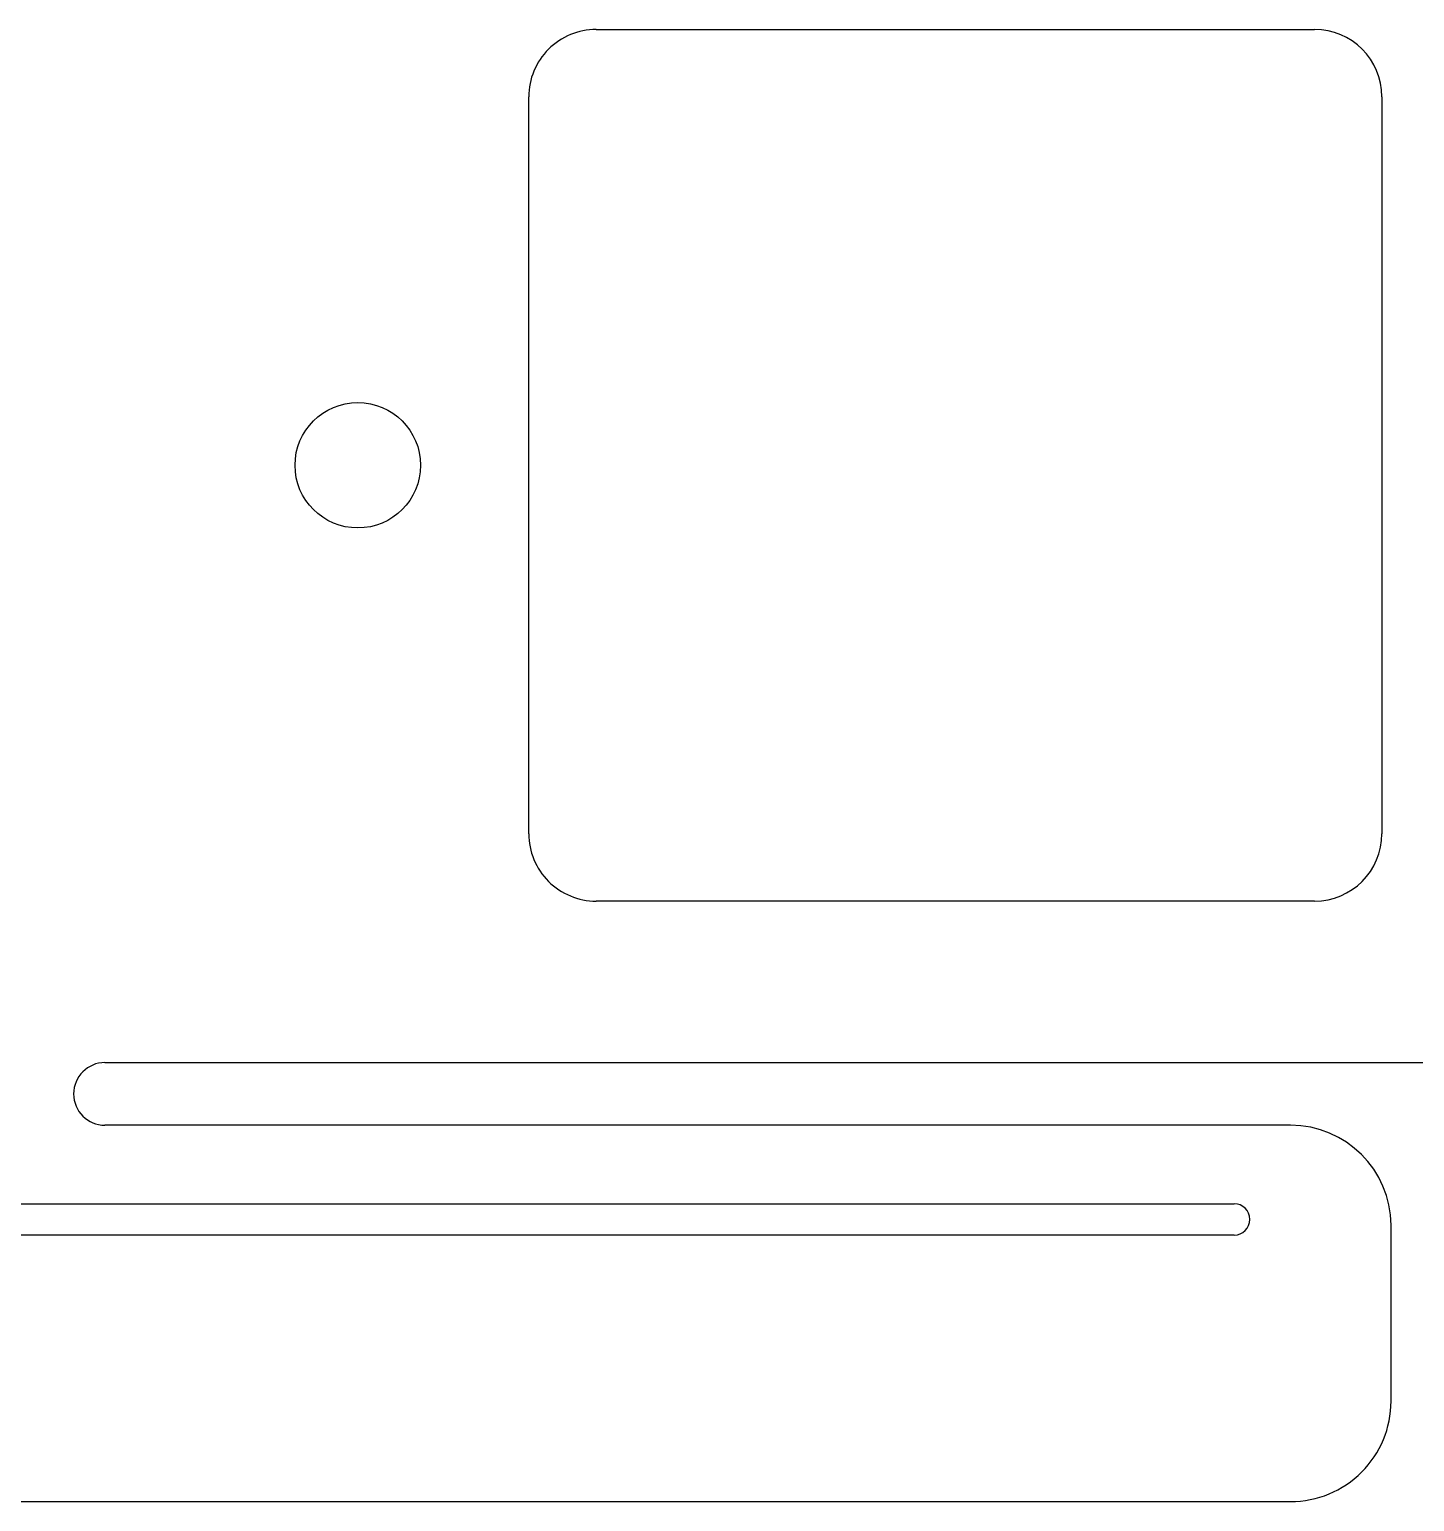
# Model space of a CAD drawing. Header units: millimetres. Extents: x -10 to 276, y -93 to 17.
# Drawn here: x 166.22 to 188.3, y -92.72 to -69.25 of the extents above; entities that cross this region are included whole.
import ezdxf

# ---------------------------------------------------------------- set-up
doc = ezdxf.new("R2010")
doc.units = ezdxf.units.MM
doc.layers.add('BLACK', color=7, linetype='CONTINUOUS')

msp = doc.modelspace()

# ---------------------------------------------------------------- linework, layer by layer
at = {"layer": 'BLACK', "linetype": 'Continuous'}
for p, q in [((175.25, -69.25), (186.7, -69.25)), ((174.175, -82.075), (174.175, -70.325)), ((187.775, -70.325), (187.775, -82.075)), ((186.7, -83.15), (175.25, -83.15)), ((167.4201, -85.725), (196.359025, -85.725)), ((186.3201, -86.725), (167.4201, -86.725)), ((140.4201, -87.975), (185.4201, -87.975)), ((185.4201, -88.475), (140.4201, -88.475)), ((187.920082, -91.125), (187.920082, -88.317203)), ((139.5201, -92.725), (186.320082, -92.725))]:
    msp.add_line(p, q, dxfattribs=at)
at = {"layer": 'BLACK'}
msp.add_circle((171.45, -76.2), 1, dxfattribs=at)
for centre, radius, start, end in [((175.249999, -70.324999), 1.074999, 89.9999467, 180.0000533), ((186.7, -70.325), 1.075, 0, 90), ((175.249999, -82.075001), 1.074999, 179.9999467, 270.0000533), ((186.7, -82.075), 1.075, 270, 0), ((167.4201, -86.225), 0.5, 90, 270), ((186.3201, -88.325), 1.6, 0.2792104, 90), ((185.4201, -88.225), 0.25, 270, 90), ((186.3201, -91.125), 1.599982, 269.9993554, 0)]:
    msp.add_arc(centre, radius, start, end, dxfattribs=at)

doc.saveas('drawing.dxf')
